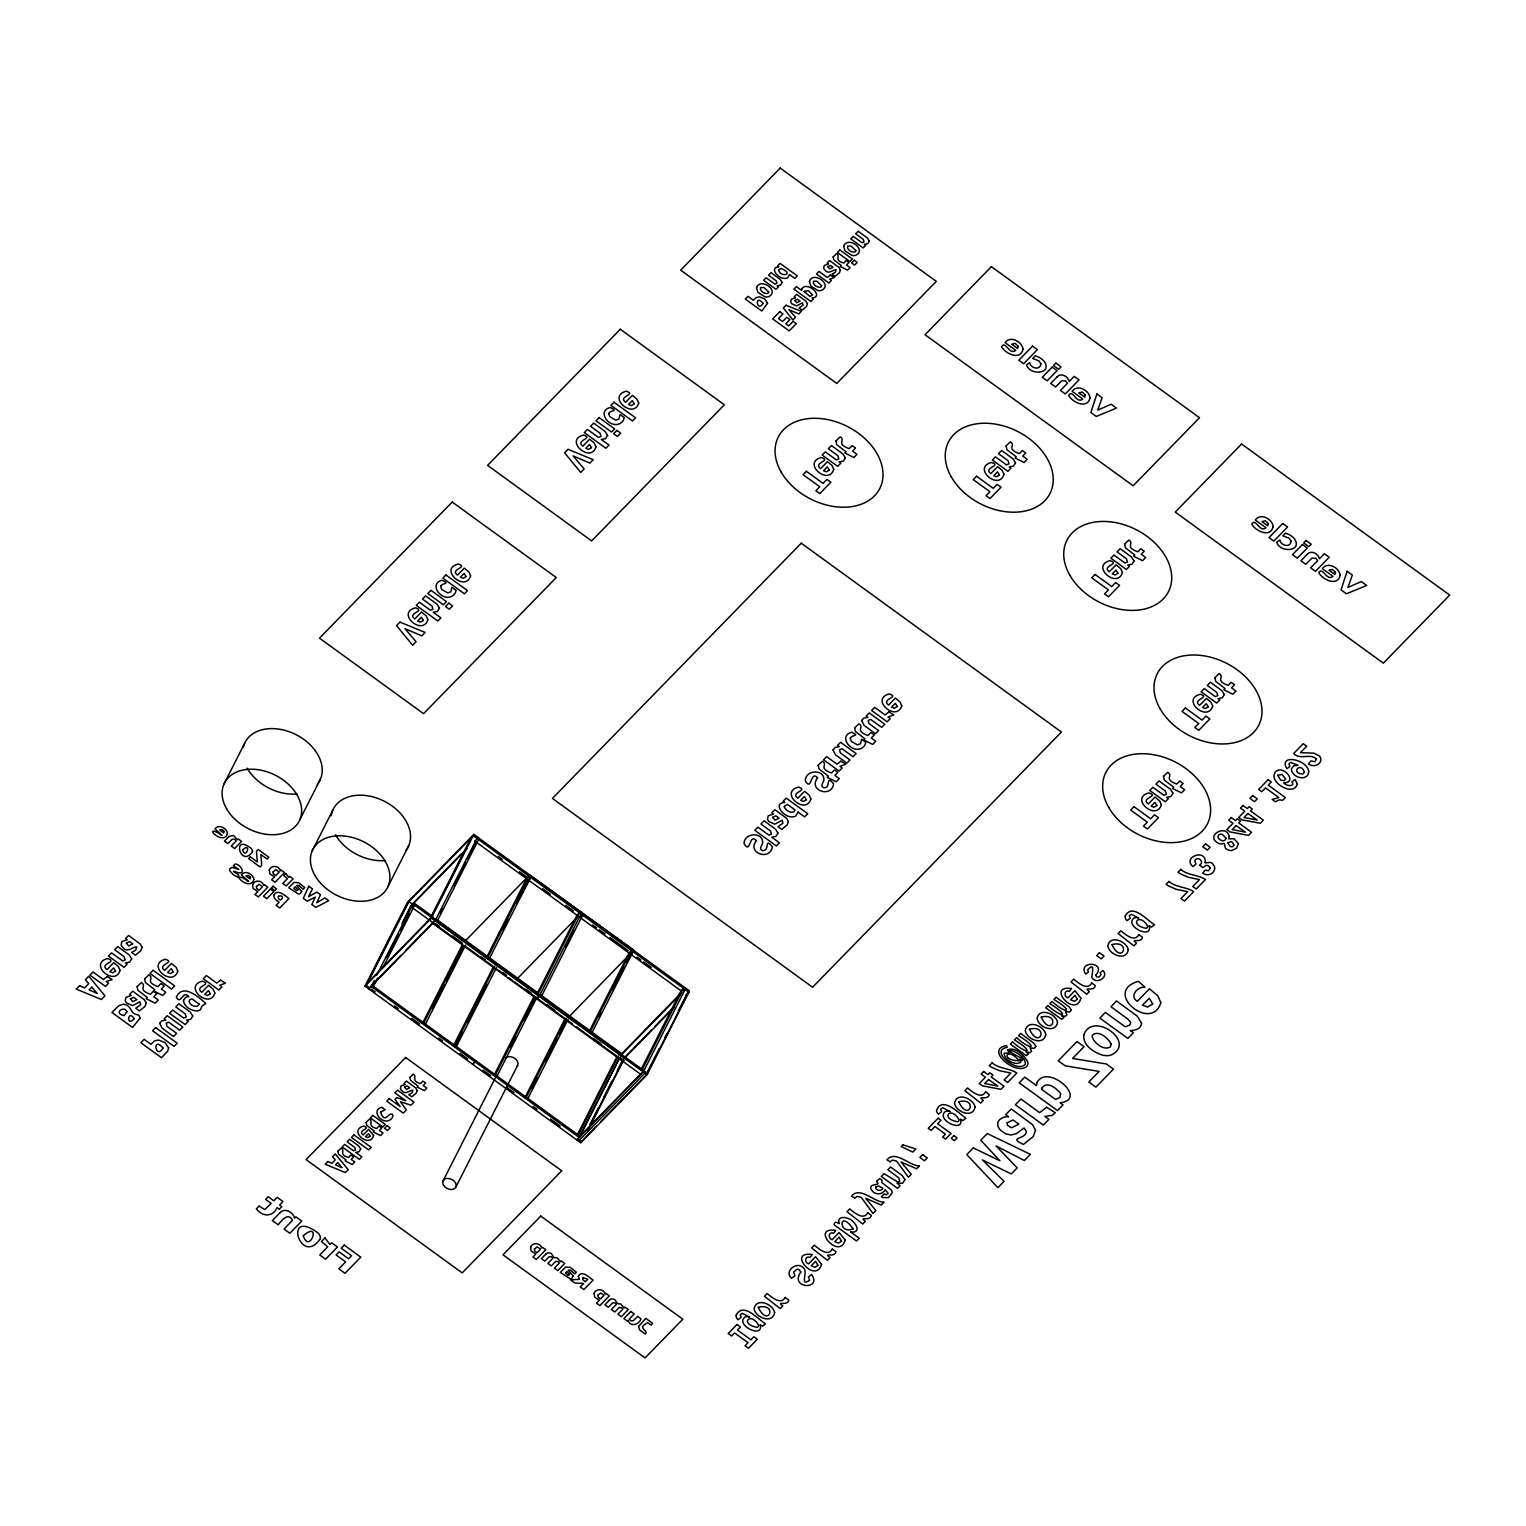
<?xml version="1.0" encoding="UTF-8"?>
<svg xmlns="http://www.w3.org/2000/svg" width="1526" height="1526" viewBox="0 0 1526 1526"><rect width="100%" height="100%" fill="white"/><g stroke="black" fill="none" stroke-linecap="round" stroke-linejoin="round"><path stroke-width="1.5" d="M223.941 784.135L244.541 743.543M299.802 819.805L320.384 779.214M312.258 850.688L332.84 810.115M388.1 886.358L408.701 845.766M364.981 986.178L407.442 902.457L473.804 834.398L689.504 990.965L647.043 1074.686L580.681 1142.745L364.981 986.178L431.324 918.118L473.804 834.398M366.66 983.85L407.843 902.667M367.69 982.782L408.873 901.599L412.669 904.346M402.158 923.135L411.238 905.204M402.139 924.146L411.639 905.414M373.946 981.008L371.18 986.445L579.308 1137.499L619.022 1059.216M376.769 975.133L413.66 902.724L432.926 916.725M373.145 984.671L375.262 980.512M386.879 957.622L398.496 934.713M400.613 930.555L409.063 913.902M373.45 986.349L377.685 978.032M382.969 967.618L414.652 905.185L412.23 907.665M429.893 918.976L471.076 837.793M430.942 917.908L472.125 836.725M433.346 922.085L432.697 923.344L640.825 1074.399L641.473 1073.14M477.6 837.145L435.12 920.865L368.777 988.924L369.406 987.665L365.63 984.899L431.972 916.84L647.673 1073.407L601.225 1121.057M440.251 912.853L442.368 908.695M453.985 885.786L465.602 862.896M467.719 858.737L476.15 842.085M437.39 920.769L478.573 839.605M422.492 1023.336L462.626 944.251M423.866 1022.935L462.931 945.929M432.564 1007.866L444.18 984.976M446.298 980.817L463.198 947.512M425.487 1024.118L465.621 945.033M486.432 957.756L526.565 878.671L528.988 876.191L487.805 957.355M529.617 874.913L633.843 950.126L568.988 1016.812M502.836 929.792L508.12 919.396M516.57 902.743L530.609 877.355L489.426 958.538M453.394 1045.768L493.527 966.664L466.479 947.036M454.748 1045.367L494.882 966.263M455.015 1046.95L462.416 1032.377M467.681 1021.962L486.699 984.499M456.388 1046.55L496.503 967.446M473.48 1063.183L472.831 1064.461L475.883 1060.704M517.085 979.52L517.715 978.261M494.043 1075.277L534.176 996.173M495.397 1074.876L534.481 997.851M536.828 994.342L576.962 915.257L579.384 912.777L538.201 993.941M510.447 1047.313L515.731 1036.898M524.181 1020.245L535.798 997.355M443.055 1180.933L495.244 1078.062M497.037 1076.04L537.152 996.955M537.4 997.603L536.77 998.881L539.174 996.402L581.807 912.357M565.44 946.749L573.89 930.097M541.444 996.306L582.646 915.123L580.223 917.603M455.912 1186.98L517.695 1065.224M524.925 1097.69L565.059 1018.586M526.298 1097.289L566.432 1018.185M531.83 1088.458L537.114 1078.062M545.564 1061.409L557.181 1038.5M559.298 1034.342L566.68 1019.769M527.92 1098.472L568.053 1019.368M588.864 1032.11L628.998 953.006L631.421 950.526L590.238 1031.71M598.936 1016.64L601.053 1012.482M612.67 989.573L624.287 966.683M626.404 962.524L633.042 951.709L591.859 1032.892M576.962 1135.458L617.095 1056.354M578.316 1135.058L618.45 1055.954M579.613 1136.584L619.728 1057.499M580.681 1142.745L596.246 1126.15M589.78 1124.815L598.211 1108.162M603.495 1097.766L611.945 1081.114M617.229 1070.699L621.444 1062.382M589.761 1125.845L622.494 1061.314M587.624 1131.014L623.524 1060.246M640.901 1069.879L681.016 990.775L683.438 988.295L642.255 1069.478M685.708 988.219L643.247 1071.92L576.885 1139.979L577.534 1138.72L581.33 1141.467M646.662 1073.465L659.327 1048.476M664.611 1038.062L666.728 1033.903M678.345 1011.013L686.795 994.361M646.643 1074.476L687.825 993.292M237.694 876.859C242.729 874.97 226.439 868.79 237.503 872.471C246.678 875.256 240.765 863.869 235.118 864.002L233.364 865.795L238.895 869.496L232.028 867.397L229.797 868.79A4.101 2.918 26.9 0 0 229.892 870.945L233.096 874.493A11.96 8.546 26.9 0 0 237.694 876.859M406.813 903.716L473.155 835.657L688.855 992.224L685.536 995.639M412.897 903.506L461.005 854.159M410.589 906.482L466.994 848.628M371.066 985.949L400.937 955.333M405.916 950.221L432.449 923.001M464.934 941.275L527.958 876.611M516.952 979.043L578.335 916.077M621.025 1054.561L680.73 993.312M620.376 1055.839L681.76 992.873M684.029 990.546L685.06 989.477M624.802 1057.327L651.354 1030.107M654.673 1026.693L671.268 1009.678M624.172 1058.586L673.939 1007.542M579.193 1137.023L640.558 1074.056M642.847 1071.729L643.877 1070.661M578.507 1141.162L644.869 1073.102M850.65 1231.959C863.659 1233.733 854.026 1218.511 846.434 1218.072C843.306 1216.356 837.507 1217.977 838.785 1222.345C841.398 1226.408 834.207 1218.511 834.15 1224.844L856.544 1240.981L859.252 1238.215L850.631 1231.978M950.049 1111.519L942.725 1107.762L940.684 1109.211L941.58 1111.767L938.376 1114.171L937.632 1113.312A6.142 4.387 26.9 0 1 936.544 1110.527C941.828 1095.363 959.301 1113.579 965.863 1118.253L962.868 1120.618A27.888 19.914 26.9 0 1 960.56 1119.111C964.432 1133.456 935.82 1120.027 945.052 1111.729A6.028 4.311 26.9 0 1 950.03 1111.538M498.296 856.41L502.149 859.214M519.508 871.804L527.214 877.393M542.627 888.59L550.333 894.179M565.745 905.376L573.452 910.965M592.717 924.947L596.571 927.751M599.298 929.715L605.078 933.912M610.076 937.536L619.709 944.537M620.472 945.09L628.178 950.679M637.048 957.126L640.901 959.911M643.571 961.857L651.278 967.446M474.529 840.902L576.656 915.028M580.509 917.832L680.73 990.565M436.779 919.51L537.781 992.816M540.853 995.047L621.769 1053.779L621.139 1055.057L619.499 1053.875M413.012 904.002L432.297 917.984M445.783 927.77L463.122 940.359M466.975 943.163L507.433 972.539M511.286 975.324L534.424 992.11M540.204 996.306L551.763 1004.699M561.396 1011.7L580.662 1025.682M584.515 1028.486L588.368 1031.271M592.222 1034.075L601.873 1041.075M605.727 1043.86L619.213 1053.665M431.324 918.118L647.043 1074.686M435.272 923.478L439.126 926.282M452.612 936.067L462.244 943.068M481.529 957.05L485.382 959.835M502.722 972.424L506.575 975.228M525.841 989.21L531.62 993.407M547.033 1004.604L554.758 1010.193M593.29 1038.176L600.996 1043.765M620.262 1057.747L624.115 1060.551M412.535 907.875L460.699 942.839M497.304 969.43L505.03 975.019M508.883 977.804L512.736 980.608M514.663 982L549.341 1007.179M553.194 1009.983L572.46 1023.965M576.313 1026.769L616.79 1056.145M371.829 985.186L579.956 1136.241M371.333 989.058L375.186 991.862M394.471 1005.844L398.324 1008.648M411.81 1018.433L419.631 1024.099M438.782 1038.004L442.635 1040.808M459.975 1053.398L467.7 1058.987M483.113 1070.184L490.819 1075.773M506.231 1086.97L513.938 1092.559M533.203 1106.541L537.057 1109.345M550.543 1119.13L560.195 1126.131M505.564 1058.052A7.115 5.093 26.9 0 1 514.891 1058.472A7.115 5.093 26.9 0 1 516.952 1066.312M297.036 793.959A41.927 29.948 26.9 0 1 247.174 768.207M243.302 747.282A41.927 29.948 26.9 0 1 295.682 734.483A41.927 29.948 26.9 0 1 317.313 784.23M385.334 860.53A41.927 29.948 26.9 0 1 335.491 834.76M331.237 815.819A41.927 29.948 26.9 0 1 382.74 800.463A41.927 29.948 26.9 0 1 405.63 850.802M758.536 1325.255L758.536 1325.846A3.281 2.346 26.9 0 1 756.972 1327.334C738.851 1323.881 750.926 1310.948 758.536 1325.255M958.957 1119.683L958.938 1120.275A3.281 2.346 26.9 0 1 957.393 1121.763C939.272 1118.31 951.347 1105.377 958.957 1119.683M1040.885 363.76C1040.427 370.837 1030.412 368.376 1029.726 362.635L1026.445 364.905C1029.993 375.835 1052.787 374.137 1044.28 361.395A14.44 10.32 26.9 0 0 1038.519 357.046L1035.334 355.787L1032.682 358.496L1038.824 360.823L1040.885 363.76M1147.571 926.206L1147.571 926.797A3.281 2.346 26.9 0 1 1146.026 928.304C1127.886 924.832 1139.96 911.899 1147.571 926.206M1291.072 541.12C1290.615 548.196 1280.6 545.736 1279.913 539.994L1276.633 542.264C1280.2 553.194 1302.994 551.515 1294.468 538.754A14.44 10.32 26.9 0 0 1288.726 534.405L1285.521 533.146L1282.889 535.855L1289.031 538.182L1291.072 541.12M1095.859 975.114L1096.545 976.926L1099.197 976.964L1101.066 974.523L1100.151 972.691L1102.936 970.536C1109.574 977.041 1095.744 985.243 1091.796 977.289C1092.292 972.653 1094.962 961.437 1087.599 969.926L1088.534 972.024L1085.596 974.046C1077.089 960.426 1107.132 961.399 1095.859 975.114M756.343 840.692C746.5 853.11 770.344 861.37 772.366 846.644C763.839 836.63 770.325 851.355 762.58 850.535C758.632 849.715 761.76 845.499 762.561 843.344C764.049 831.746 744.268 832.185 744.02 843.496C750.62 855.247 749.152 832.338 756.343 840.692M817.593 777.859C807.75 790.296 831.594 798.537 833.616 783.811C825.089 773.816 831.575 788.541 823.849 787.702C819.882 786.901 823.01 782.666 823.811 780.511C825.299 768.913 805.518 769.352 805.27 780.683C811.87 792.433 810.401 769.505 817.593 777.859M778.546 270.045C780.549 277.923 795.122 274.432 781.045 268.423L778.546 270.045M784.288 806.415C784.898 810.306 793.062 815.399 795.027 809.925L787.397 804.393L784.288 806.415M821.541 1264.253C816.067 1284.873 786.062 1250.805 812.233 1254.544L810.039 1257.405C805.022 1255.269 804.049 1262.536 808.551 1263.929L815.59 1256.718L821.541 1264.253M845.118 1240.066C839.643 1260.705 809.638 1226.618 835.809 1230.357L833.616 1233.218C828.599 1231.081 827.645 1238.349 832.128 1239.761L839.166 1232.531L845.118 1240.066M1080.904 998.214C1075.429 1018.853 1045.424 984.785 1071.595 988.524L1069.402 991.366C1064.385 989.23 1063.412 996.497 1067.914 997.909L1074.953 990.679L1080.904 998.214M224.131 831.441L223.712 832.948L219.61 829.972L222.014 829.419L224.131 831.441M250.569 877.393L250.15 878.9L246.048 875.924L248.471 875.371L250.569 877.393M1018.204 346.307L1017.613 348.443L1011.757 344.208L1015.191 343.407L1018.204 346.307M1085.234 394.967L1084.662 397.122L1078.806 392.869L1082.239 392.068L1085.234 394.967M1268.392 523.666L1267.801 525.821L1261.945 521.568L1265.397 520.767L1268.392 523.666M1335.441 572.345L1334.849 574.482L1328.993 570.228L1332.427 569.446L1335.441 572.345M163.034 1048.038C155.538 1060.684 151.875 1035.124 163.034 1048.038M763.076 303.293C757.068 313.402 754.13 292.954 763.076 303.293M768.703 291.905L768.246 293.126C765.442 294.957 759.071 290.798 760.616 287.556L763.992 287.498L768.703 291.905M821.598 285.591L821.141 286.831C818.337 288.643 811.966 284.485 813.511 281.242L816.887 281.204L821.598 285.591M855.819 250.493L855.38 251.714C852.576 253.526 846.186 249.387 847.75 246.144L851.107 246.087L855.819 250.493M1111.29 1044.223L1110.26 1046.989C1103.622 1050.994 1093.513 1042.773 1092.063 1036.288L1093.093 1034.456C1099.884 1030.451 1108.296 1038.596 1111.29 1044.223M876.878 1181.048L876.84 1182.116C882.162 1186.255 867.588 1182.516 871.346 1189.612C874.245 1195.03 882.123 1195.373 885.194 1189.765L888.189 1193.389L886.301 1194.763L884.012 1193.923L881.418 1196.956L882.6 1197.528L888.399 1197.605L892.157 1192.912A5.799 4.139 26.9 0 0 891.012 1189.727L881.856 1182.555L881.971 1180.17L879.682 1178.511L876.878 1181.048M1308.698 771.736C1308.106 780.797 1295.231 778.584 1292.236 772.061A6.867 4.902 26.9 0 1 1291.568 768.627L1293.743 765.804L1298.073 765.308L1290.786 762.466L1288.936 763.897L1289.89 766.548L1286.8 768.742C1278.044 753.043 1308.24 759.7 1308.698 771.736M904.975 1179.598L902.648 1183.279L897.04 1183.184L900.111 1185.702L897.536 1188.353L881.341 1176.451L884.031 1173.685L897.631 1181.925A3.643 2.613 26.9 0 0 899.653 1181.181L898.928 1177.938L887.865 1169.755L890.555 1166.989L902.228 1175.554L904.975 1179.598M1229.269 836.515L1228.678 838.861L1234.019 838.728L1238.444 843.573L1236.537 848.227L1231.673 850.554A5.875 4.197 26.9 0 1 1227.858 849.677C1222.822 849.295 1226.599 840.883 1222.04 843.935A5.875 4.197 26.9 0 1 1217.901 843.02C1204.872 835.733 1226.503 823.372 1229.269 836.515M578.392 1276.251L579.308 1279.36L570.552 1279.856L574.959 1283.061L583.657 1283.461L580.281 1286.914L583.886 1289.546L593.099 1280.104C589.799 1277.968 581.616 1269.346 578.392 1276.251M1007.484 1050.002L1009.64 1052.997L1004.242 1053.131C1003.192 1059.349 1016.24 1066.712 1021.028 1061.848L1019.559 1059.12L1022.21 1060.398L1023.488 1059.063C990.889 1043.67 1025.873 1050.918 1025.377 1064.175C1017.155 1073.922 988.753 1050.365 1007.236 1047.389L1006.454 1045.634C984.442 1049.297 1015.496 1075.944 1026.617 1066.521A8.126 5.799 26.9 0 0 1027.742 1062.001C1024.595 1055.458 1014.79 1046.149 1007.484 1050.002M1297.367 783.868C1293.59 797.907 1266.37 780.892 1276.041 771.298C1284.358 764.869 1297.749 783.181 1283.709 782.762C1285.369 785.928 1295.593 787.454 1291.969 781.846L1295.078 779.633L1297.367 783.868M800.864 1272.016C788.904 1288.612 822.476 1290.5 811.622 1274.496L808.437 1276.995L809.619 1280.295C799.185 1287.276 808.284 1271.864 803.687 1268.201C797.526 1260.457 783.41 1271.082 791.536 1278.235L794.836 1275.831L793.73 1271.959L796.992 1269.25A2.556 1.831 26.9 0 1 798.995 1269.594L800.864 1272.016M183.482 1000.274C183.73 1006.588 191.284 1010.841 197.083 1010.994A7.821 5.589 26.9 0 0 200.593 1009.468L201.928 1006.13L205.724 1003.44C199.2 997.489 182.605 982.496 176.291 997.298C181.193 1005.558 182.662 989.363 188.9 996.65A8.183 5.856 26.9 0 0 185.523 997.527L183.482 1000.274M1210.194 868.065L1208.611 870.697L1204.987 870.202L1202.602 873.196L1204.167 873.997A7.039 5.036 26.9 0 0 1208.458 874.703C1213.075 874.398 1217.195 868.18 1213.094 864.593C1211.816 859.653 1202.583 865.414 1205.292 861.332C1204.968 848.475 1182.116 857.517 1192.912 866.558L1196.022 864.021L1194.705 860.74C1197.433 855.132 1205.311 862.095 1199.493 865.185L1202.908 867.665L1205.941 865.471A2.823 2.022 26.9 0 1 1208.859 866.196L1210.194 868.065M736.2 1315.126L736.123 1316.099A6.142 4.387 26.9 0 0 737.211 1318.884L737.974 1319.742L741.159 1317.339L740.263 1314.783L742.304 1313.333L749.648 1317.091A6.028 4.311 26.9 0 0 744.631 1317.3C735.398 1325.598 764.011 1339.008 760.158 1324.682A27.888 19.914 26.9 0 0 762.466 1326.189L765.461 1323.824C758.193 1319.551 743.257 1301.544 736.2 1315.126M1125.234 916.077L1125.177 917.05A6.142 4.387 26.9 0 0 1126.264 919.854L1127.008 920.693L1130.194 918.29L1129.316 915.734L1131.357 914.284L1138.682 918.042A6.028 4.311 26.9 0 0 1133.684 918.251C1124.433 926.549 1153.065 939.978 1149.192 925.633A27.888 19.914 26.9 0 0 1151.501 927.14L1154.495 924.775C1147.228 920.521 1132.311 902.515 1125.234 916.077M131.656 958.824L129.653 962.105L125.399 962.944L127.116 964.184L124.026 967.35L108.48 956.077L111.57 952.911L122.595 960.903L125.113 959.93L124.197 956.745L114.66 949.744L117.769 946.559L129.176 954.914L131.656 958.824M192.753 1016.011L190.75 1019.311L186.515 1020.15L188.232 1021.39L185.142 1024.556L169.596 1013.283L172.686 1010.117L183.692 1018.109L186.229 1017.136L185.314 1013.951L175.776 1006.931L178.885 1003.746L190.292 1012.12L192.753 1016.011M360.708 1149.078L359.106 1151.71L355.711 1152.397L361.872 1156.861L359.411 1159.398L342.167 1146.903L344.647 1144.366L353.46 1150.757L355.482 1149.994L354.757 1147.438L347.127 1141.83L349.607 1139.273L358.724 1145.969L360.708 1149.078M439.469 608.13L437.447 611.411L433.212 612.25L440.919 617.858L437.828 621.025L416.293 605.383L419.383 602.217L430.408 610.228L432.926 609.255L432.011 606.051L422.473 599.05L425.582 595.865L436.989 604.239L439.469 608.13M607.558 435.368L605.536 438.649L601.301 439.488L609.008 445.096L605.917 448.262L584.382 432.621L587.472 429.455L598.497 437.447L601.015 436.493L600.1 433.289L590.562 426.288L593.671 423.103L605.078 431.457L607.558 435.368M782.151 282.482L780.53 285.114L777.154 285.782L778.527 286.793L776.047 289.311L763.61 280.288L766.09 277.751L774.903 284.16L776.925 283.378L776.181 280.822L768.551 275.214L771.031 272.677L780.168 279.372L782.151 282.482M777.955 833.062L775.952 836.362L771.717 837.202L779.424 842.791L776.333 845.957L754.798 830.316L757.888 827.149L768.894 835.161L771.431 834.188L770.516 831.002L760.978 823.983L764.087 820.797L775.494 829.171L777.955 833.062M845.328 457.8L843.325 461.081L839.09 461.92L840.807 463.179L837.717 466.346L822.171 455.053L825.261 451.887L836.267 459.879L838.804 458.925L837.888 455.721L828.351 448.72L831.46 445.535L842.867 453.909L845.328 457.8M869.267 241.07L867.665 243.702L864.269 244.37L865.643 245.362L863.182 247.899L850.745 238.876L853.206 236.339L862.018 242.729L864.04 241.966L863.315 239.41L855.685 233.802L858.165 231.246L867.302 237.961L869.267 241.07M1015.515 462.76L1013.512 466.059L1009.277 466.899L1010.994 468.139L1007.904 471.305L992.358 460.032L995.448 456.865L1006.454 464.858L1008.991 463.885L1008.076 460.699L998.538 453.68L1001.647 450.494L1013.054 458.868L1015.515 462.76M1134.028 560.958L1132.006 564.239L1127.771 565.078L1129.488 566.337L1126.398 569.503L1110.852 558.211L1113.942 555.044L1124.967 563.037L1127.485 562.083L1126.57 558.878L1117.032 551.878L1120.141 548.692L1131.548 557.066L1134.028 560.958M1141.543 1023.03C1141.62 1028.715 1134.963 1030.699 1130.289 1030.47L1133.379 1032.72L1127.828 1038.424L1099.845 1018.109L1105.396 1012.406L1125.234 1026.807L1129.774 1025.071L1130.747 1022.401L1128.134 1019.311L1110.966 1006.702L1116.555 1000.961L1137.099 1016.03L1141.543 1023.03M1172.941 793.215L1170.938 796.496L1166.684 797.335L1168.401 798.575L1165.311 801.76L1149.765 790.468L1152.855 787.302L1163.88 795.294L1166.398 794.34L1165.483 791.136L1155.945 784.135L1159.054 780.95L1170.461 789.304L1172.941 793.215M1224.31 694.521L1222.307 697.802L1218.053 698.66L1219.77 699.9L1216.68 703.066L1201.134 691.774L1204.224 688.607L1215.249 696.619L1217.786 695.646L1216.851 692.461L1207.314 685.441L1210.423 682.256L1221.849 690.629L1224.31 694.521M774.598 1312.532C772.709 1324.358 755.484 1317.663 754.149 1308.774C756.114 1297.157 773.033 1303.929 774.598 1312.532M975.019 1106.96C973.13 1118.787 955.905 1112.092 954.551 1103.203C956.535 1091.586 973.435 1098.377 975.019 1106.96M1045.749 1034.418C1043.86 1046.226 1026.636 1039.53 1025.3 1030.641C1027.265 1019.025 1044.165 1025.815 1045.749 1034.418M1057.537 1022.325C1055.649 1034.132 1038.424 1027.437 1037.089 1018.548C1039.053 1006.931 1055.973 1013.722 1057.537 1022.325M1128.267 949.763C1126.379 961.59 1109.154 954.894 1107.819 946.006C1109.784 934.389 1126.703 941.16 1128.267 949.763M142.071 947.284L140.793 950.793L135.356 955.162L131.618 952.434L135.7 950.183L136.768 946.997C133.487 946.177 127.02 953.636 122.824 947.417A5.761 4.12 26.9 0 1 121.145 944.785L121.946 941.523L127.173 939.787L125.513 938.604L128.585 935.457L140.373 944.136L142.071 947.284M146.172 1003.021L144.894 1006.531L139.457 1010.899L135.719 1008.171L140.735 1004.737L139.934 1001.8L132.609 1005.653L126.925 1003.154A5.761 4.12 26.9 0 1 125.246 1000.503L126.048 997.26L131.274 995.524L129.615 994.342L132.705 991.175L144.474 999.873L146.172 1003.021M417.151 1090.518L416.121 1093.322L411.772 1096.812L408.777 1094.638L412.039 1092.845L412.917 1090.289C410.284 1089.64 405.096 1095.592 401.758 1090.613A4.616 3.3 26.9 0 1 400.422 1088.515L401.052 1085.921L405.229 1084.528L403.913 1083.574L406.374 1081.057L415.797 1088L417.151 1090.518M807.445 303.827L806.415 306.631L802.066 310.121L799.052 307.947L803.077 305.2L802.447 302.835L796.572 305.925L792.032 303.922A4.616 3.3 26.9 0 1 790.697 301.824L791.345 299.21L795.504 297.837L794.188 296.883L796.648 294.346L806.071 301.309L807.445 303.827M788.389 821.541L787.092 825.051L781.674 829.4L777.917 826.691L782.933 823.258L782.151 820.301L774.807 824.174L769.123 821.656A5.761 4.12 26.9 0 1 767.464 819.023L768.265 815.781L773.472 814.045L771.832 812.843L774.903 809.696L786.691 818.375L788.389 821.541M840.387 270.026L839.376 272.83L835.027 276.32L832.013 274.127L835.294 272.334L836.153 269.797C833.52 269.129 828.351 275.1 824.994 270.121A4.616 3.3 26.9 0 1 823.659 268.004L824.288 265.41L828.465 264.017L827.149 263.063L829.61 260.545L839.033 267.489L840.387 270.026M1035.525 1130.27L1033.216 1136.603L1023.431 1144.443C1007.313 1136.775 1025.548 1140.017 1026.407 1131.51L1024.137 1127.962L1016.354 1133.627L1011.089 1135.02L1005.596 1133.761L1000.865 1130.499A10.377 7.42 26.9 0 1 997.87 1125.768C996.211 1119.683 1003.574 1116.155 1008.686 1116.803L1005.729 1114.648L1011.261 1108.963L1032.473 1124.605L1035.525 1130.27M168.68 1047.942L167.555 1051.338L161.47 1057.709L140.85 1042.754L144.15 1039.359L150.902 1044.261L154.088 1041.304A9.633 6.886 26.9 0 1 159.028 1040.198L165.075 1042.62L168.68 1047.942M767.578 303.216L761.817 311.018L745.317 299.058L747.969 296.349L753.348 300.26L755.904 297.894A7.706 5.494 26.9 0 1 759.853 297.017L764.698 298.943L767.578 303.216M159.696 1023.317L162.042 1028.123L173.487 1036.516L176.596 1033.331L166.963 1026.254L166.143 1023.126L168.661 1022.153L179.686 1030.164L182.777 1026.998L167.231 1015.706L164.14 1018.872L165.857 1020.112L161.642 1020.932L159.696 1023.317M833.062 749.934L835.428 754.721L846.873 763.114L849.963 759.929L840.33 752.871L839.51 749.724L842.047 748.751L853.053 756.762L856.143 753.596L840.597 742.304L837.507 745.47L839.224 746.729L835.008 747.53L833.062 749.934M861.694 720.577L864.04 725.365L875.485 733.758L878.595 730.572L868.962 723.515L868.141 720.367L870.659 719.414L881.685 727.406L884.775 724.24L869.229 712.947L866.139 716.114L867.855 717.373L863.64 718.174L861.694 720.577M1225.912 838.079C1225.149 844.775 1213.38 837.297 1219.923 834.321A3.052 2.175 26.9 0 1 1222.669 834.665L1225.912 838.079M380.603 1112.187C385.277 1125.864 389.454 1109.421 393.002 1115.411L392.43 1117.318A11.54 8.259 26.9 0 1 389.321 1120.275C381.271 1124.338 370.551 1110.203 381.843 1107.304L385.162 1109.726L380.603 1112.187M440.632 586.308L441.605 589.36L447.614 592.87L450.742 591.935L451.963 587.319L456.121 590.333L455.416 592.717A14.44 10.32 26.9 0 1 451.524 596.418C441.453 601.511 428.062 583.848 442.178 580.223C450.723 584.649 442.54 582.303 440.632 586.308M608.721 413.546L609.694 416.579L615.703 420.108L618.831 419.173L620.052 414.557L624.21 417.571L623.505 419.955A14.44 10.32 26.9 0 1 619.613 423.656C609.542 428.749 596.151 411.066 610.266 407.461C618.812 411.886 610.629 409.54 608.721 413.546M850.268 738.279L851.26 741.312L857.25 744.822L860.378 743.887L861.618 739.271L865.776 742.285L865.07 744.669A14.44 10.32 26.9 0 1 861.179 748.389C851.107 753.462 837.717 735.799 851.832 732.175C860.378 736.6 852.195 734.254 850.268 738.279M1316.442 759.261L1314.802 761.722L1310.91 760.902L1308.431 763.877C1312.78 767.559 1321.192 765.27 1320.887 758.956A6.085 4.349 26.9 0 0 1319.189 755.809L1313.791 753.157L1300.419 752.68L1306.695 746.233L1303.223 743.715L1293.762 753.424C1299.561 760.539 1311.196 752.642 1316.442 759.261M638.517 1326.437L639.68 1329.947L645.231 1333.991C649.466 1330.348 635.751 1328.478 647.787 1322.718L651.087 1325.121L652.746 1323.404L645.822 1318.388L638.517 1326.437M126.868 1011.833L124.159 1015.61C112.619 1013.188 124.636 1004.89 126.868 1011.833M297.894 889.696L296.521 890.803L293.85 888.323L295.3 886.854L297.894 889.696M569.522 1274.363L568.149 1275.488L565.478 1273.008L566.928 1271.52L569.522 1274.363M756.534 287.651L757.85 292.286L764.812 296.75A6.714 4.807 26.9 0 0 768.856 296.597C779.996 290.894 760.444 277.007 756.534 287.651M809.429 281.337L810.745 285.972L817.707 290.455A6.714 4.807 26.9 0 0 821.751 290.302C832.891 284.58 813.358 270.693 809.429 281.337M843.649 246.239L844.965 250.874L851.947 255.338A6.714 4.807 26.9 0 0 855.991 255.185C867.111 249.463 847.579 235.576 843.649 246.239M1083.899 1034.666C1082.354 1045.253 1093.818 1052.368 1102.554 1055.153A15.107 10.796 26.9 0 0 1111.653 1054.809C1136.698 1041.953 1092.73 1010.708 1083.899 1034.666M120.058 970.402C114.927 987.303 87.764 963.803 107.583 958.519C118.57 961.876 98.675 963.65 106.973 969.62L113.744 962.677L118.379 966.549L120.058 970.402M177.76 971.146C172.648 988.047 145.466 964.546 165.304 959.263C176.272 962.62 156.377 964.394 164.694 970.364L171.465 963.421L176.081 967.293L177.76 971.146M214.842 993.045C209.73 1009.945 182.548 986.445 202.386 981.161C213.354 984.518 193.459 986.292 201.775 992.282L208.547 985.338L213.163 989.191L214.842 993.045M427.852 619.709C422.74 636.609 395.558 613.109 415.396 607.825C426.383 611.182 406.488 612.956 414.786 618.946L421.558 612.002L426.193 615.855L427.852 619.709M373.641 1135.573C369.54 1149.097 347.794 1130.289 363.665 1126.074C372.458 1128.744 356.531 1130.175 363.188 1134.943L368.605 1129.393L373.641 1135.573M470.618 575.855C465.487 592.756 438.324 569.255 458.143 563.991C469.131 567.329 449.235 569.122 457.533 575.092L464.305 568.149L468.94 572.002L470.618 575.855M595.941 446.946C590.829 463.847 563.647 440.346 583.485 435.063C594.472 438.42 574.577 440.194 582.875 446.164L589.646 439.221L594.282 443.093L595.941 446.946M638.707 403.093C633.576 419.993 606.413 396.493 626.232 391.209C637.219 394.566 617.324 396.34 625.622 402.311L632.393 395.368L637.029 399.24L638.707 403.093M833.73 469.379C828.618 486.279 801.436 462.779 821.274 457.495C832.242 460.852 812.347 462.626 820.664 468.616L827.435 461.653L832.051 465.525L833.73 469.379M810.859 798.995C805.747 815.895 778.565 792.395 798.403 787.111C809.39 790.468 789.495 792.242 797.793 798.212L804.564 791.269L809.2 795.141L810.859 798.995M901.732 705.794C896.62 722.695 869.438 699.194 889.276 693.91C900.245 697.268 880.349 699.042 888.647 705.031L895.419 698.069L900.054 701.941L901.732 705.794M1003.917 474.338C998.805 491.258 971.623 467.738 991.461 462.473C1002.448 465.811 982.534 467.605 990.851 473.575L997.622 466.632L1002.239 470.485L1003.917 474.338M1122.43 572.536C1117.299 589.437 1090.136 565.936 1109.955 560.652C1120.942 564.01 1101.047 565.784 1109.345 571.773L1116.116 564.811L1120.752 568.683L1122.43 572.536M1161.343 804.793C1156.212 821.694 1129.049 798.193 1148.868 792.91C1159.855 796.267 1139.96 798.041 1148.258 804.011L1155.029 797.068L1159.665 800.94L1161.343 804.793M1160.809 1002.696C1151.615 1033.026 1101.791 991.728 1138.377 981.313L1144.996 987.15C1137.538 986.387 1129.03 996.192 1137.271 1001.304L1149.459 988.81L1157.795 995.753L1160.809 1002.696M1212.712 706.099C1207.6 723 1180.418 699.499 1200.256 694.235C1211.224 697.573 1191.329 699.347 1199.627 705.336L1206.398 698.393L1211.034 702.246L1212.712 706.099M227.469 833.52C225.638 841.513 215.242 836.782 212.496 831.765C214.403 828.103 231.38 843.783 214.975 828.885C218.638 823.678 226.954 828.179 227.469 833.52M253.907 879.472C252.095 887.464 241.68 882.734 238.933 877.717C240.841 874.055 257.818 889.734 241.413 874.837C245.076 869.629 253.392 874.131 253.907 879.472M1022.992 349.282C1020.379 360.689 1005.52 353.937 1001.59 346.764C1005.558 339.821 1009.354 355.825 1015.744 350.351L1005.119 342.644C1010.365 335.205 1022.248 341.652 1022.992 349.282M1090.022 397.943C1087.409 409.349 1072.549 402.597 1068.62 395.425C1072.606 388.481 1076.402 404.485 1082.773 399.011L1072.168 391.305C1077.413 383.865 1089.278 390.313 1090.022 397.943M1273.18 526.642C1270.567 538.049 1255.707 531.296 1251.778 524.124C1255.764 517.18 1259.56 533.184 1265.931 527.71L1255.307 520.004C1260.571 512.564 1272.436 519.012 1273.18 526.642M1340.229 575.302C1337.615 586.709 1322.756 579.956 1318.826 572.784C1322.794 565.841 1326.59 581.845 1332.98 576.37L1322.355 568.664C1327.601 561.225 1339.485 567.672 1340.229 575.302M252.496 851.603C240.65 869.229 230.979 832.414 251.351 848.551A5.875 4.197 26.9 0 1 252.496 851.603M274.012 894.961L273.955 896.62A6.733 4.807 26.9 0 0 275.882 899.806L279.105 902.286L276.092 905.357L279.716 907.989L288.929 898.547C285.572 896.067 277.465 888.304 274.012 894.961M320.441 1238.54C300.24 1268.24 282.463 1206.208 318.457 1233.294A10.072 7.191 26.9 0 1 320.422 1238.54M242.5 849.982C246.01 860.054 252.038 841.246 242.5 849.982M303.293 1235.774C309.511 1255.173 321.986 1219.465 303.293 1235.774M801.856 288.967L801.57 290.398L796.381 286.64L793.921 289.158L810.916 301.499L813.396 298.962L812.099 298.028C824.917 296.597 806.586 280.383 801.856 288.967M1037.07 1082.373L1036.44 1085.577L1024.766 1077.127L1019.215 1082.831L1057.461 1110.585L1063.031 1104.881L1060.112 1102.764C1088.973 1099.54 1047.733 1063.069 1037.07 1082.373M256.444 886.53L256.616 888.456L259.077 890.23L262.567 886.644L259.172 884.336L256.444 886.53M273.135 871.88L273.307 873.807L275.748 875.581L279.258 871.995L275.844 869.686L273.135 871.88M534.424 1249.069L534.615 1250.996L537.057 1252.77L540.547 1249.184L537.152 1246.876L534.424 1249.069M597.944 1295.173L598.135 1297.1L600.576 1298.874L604.067 1295.288L600.672 1292.98L597.944 1295.173M789.552 274.604L787.645 277.808A6.142 4.387 26.9 0 1 784.345 278.342C778.432 278.915 768.703 267.412 778.909 266.878L777.611 265.944L780.072 263.407L797.316 275.901L794.836 278.438L789.552 274.604M798.041 812.118L795.675 816.124A7.687 5.494 26.9 0 1 791.536 816.791C784.135 817.516 771.984 803.115 784.726 802.447L783.105 801.284L786.195 798.117L807.75 813.74L804.66 816.906L798.041 812.118M139.877 1018.338L132.552 1027.437L111.932 1012.482L118.532 1005.882L122.767 1004.318A6.886 4.921 26.9 0 1 127.23 1005.329C133.315 1010.193 129.748 1013.226 138.542 1015.057A4.96 3.548 26.9 0 1 139.877 1018.338M126.334 943.106L128.718 945.929L132.819 943.888L129.576 941.542L126.334 943.106M130.435 998.843L132.819 1001.666L136.92 999.625L133.678 997.279L130.435 998.843M301.614 891.451L300.336 893.511A4.044 2.88 26.9 0 1 298.333 893.988L288.681 887.731L294.041 882.371L298.619 882.715L304.742 887.503L303.064 889.219L299.077 885.557L296.635 885.462L301.614 891.451M404.562 1087.18L406.469 1089.43L409.75 1087.809L407.156 1085.921L404.562 1087.18M573.242 1276.137L571.964 1278.197A4.044 2.88 26.9 0 1 569.961 1278.674L560.309 1272.417L565.669 1267.038L570.247 1267.4L576.37 1272.188L574.692 1273.905L570.705 1270.242L568.244 1270.128L573.242 1276.137M794.836 300.488L796.744 302.739L800.025 301.118L797.43 299.23L794.836 300.488M827.798 266.688L829.705 268.938L832.986 267.298L830.392 265.429L827.798 266.688M772.633 817.364L775.036 820.168L779.118 818.146L775.895 815.8L772.633 817.364M1007.179 1122.774L1007.427 1125.291L1011.49 1127.828L1018.853 1124.166L1013.035 1119.95L1007.179 1122.774M252.61 884.698L253.125 888.494L257.837 891.508L254.937 894.465L258.333 896.926L267.813 887.197L264.437 884.737L263.712 885.481C262.472 880.14 254.48 879.472 252.61 884.698M269.282 870.049L269.816 873.845L274.508 876.859L271.628 879.815L275.023 882.276L284.504 872.548L281.108 870.087L280.383 870.831C279.144 865.49 271.17 864.822 269.282 870.049M530.59 1247.238L531.124 1251.034L535.817 1254.048L532.936 1257.004L536.313 1259.465L545.812 1249.737L542.417 1247.276L541.692 1248.02C540.452 1242.679 532.46 1242.011 530.59 1247.238M594.11 1293.342L594.644 1297.138L599.337 1300.152L596.456 1303.109L599.852 1305.569L609.332 1295.841L605.936 1293.38L605.212 1294.124C603.972 1288.783 595.979 1288.116 594.11 1293.342M853.11 1228.869C837.85 1235.335 838.823 1208.306 853.11 1228.869M1304.368 772.251L1302.765 774.025C1289.909 773.472 1300.934 760.978 1304.368 772.251M137.149 986.616L137.893 990.26L147.335 997.489L146.153 998.691L155.156 1003.154L158.246 999.988L153.802 996.764L156.777 993.712L153.401 991.251L150.425 994.303C136.443 989.153 147.526 986.425 141.365 982.534L137.149 986.616M144.665 978.91L145.409 982.553L154.851 989.783L153.668 990.984L162.672 995.448L165.762 992.282L161.317 989.058L164.293 986.006L160.917 983.545L157.941 986.597C143.959 981.447 155.042 978.719 148.88 974.828L144.665 978.91M337.895 1151.291L338.505 1154.19L346.04 1159.97L345.105 1160.943L352.315 1164.51L354.776 1161.973L351.228 1159.398L353.593 1156.956L350.904 1154.991L348.519 1157.433C338.276 1154.781 345.601 1150.49 341.271 1148.01L337.895 1151.291M366.126 1122.335L366.717 1125.253L374.271 1131.033L373.317 1132.006L380.527 1135.573L382.988 1133.036L379.44 1130.461L381.824 1128.019L379.116 1126.054L376.731 1128.496C366.507 1125.826 373.832 1121.553 369.502 1119.073L366.126 1122.335M409.922 1077.394L410.532 1080.313L418.086 1086.092L417.132 1087.065L424.342 1090.632L426.803 1088.095L423.255 1085.52L425.64 1083.078L422.931 1081.114L420.547 1083.555C410.322 1080.885 417.647 1076.612 413.317 1074.132L409.922 1077.394M833.177 256.902L833.768 259.801L841.322 265.581L840.368 266.554L847.579 270.121L850.058 267.584L846.491 265.009L848.876 262.567L846.167 260.603L843.783 263.044C833.558 260.393 840.883 256.101 836.553 253.621L833.177 256.902M835.905 440.976L836.668 444.6L846.091 451.83L844.908 453.05L853.911 457.514L857.002 454.328L852.557 451.105L855.533 448.053L852.157 445.611L849.181 448.663C835.199 443.494 846.281 440.766 840.12 436.875L835.905 440.976M818.203 765.27L818.966 768.913L828.408 776.143L827.226 777.344L836.229 781.808L839.319 778.641L834.875 775.418L837.85 772.366L834.455 769.924L831.498 772.976C817.497 767.807 828.599 765.079 822.438 761.188L818.203 765.27M854.674 727.883L855.418 731.526L864.86 738.737L863.678 739.957L872.681 744.421L875.771 741.255L871.327 738.031L874.303 734.979L870.926 732.518L867.951 735.57C853.969 730.42 865.051 727.692 858.89 723.782L854.674 727.883M1006.092 445.935L1006.855 449.579L1016.278 456.789L1015.095 458.01L1024.099 462.473L1027.189 459.307L1022.744 456.083L1025.72 453.031L1022.344 450.571L1019.368 453.623C1005.386 448.472 1016.488 445.745 1010.307 441.853L1006.092 445.935M1124.586 544.133L1125.349 547.758L1134.772 554.987L1133.589 556.208L1142.592 560.671L1145.683 557.505L1141.257 554.262L1144.214 551.21L1140.838 548.769L1137.862 551.821C1123.88 546.651 1134.982 543.924 1128.82 540.032L1124.586 544.133M1163.499 776.372L1164.262 780.015L1173.704 787.244L1172.521 788.446L1181.525 792.91L1184.615 789.743L1180.17 786.519L1183.146 783.467L1179.77 781.026L1176.794 784.078C1162.793 778.909 1173.895 776.181 1167.733 772.29L1163.499 776.372M1214.887 677.697L1215.631 681.321L1225.073 688.55L1223.89 689.771L1232.894 694.235L1235.984 691.068L1231.539 687.845L1234.515 684.793L1231.139 682.332L1228.163 685.384C1214.181 680.215 1225.264 677.487 1219.102 673.595L1214.887 677.697M1277.701 775.284L1280.848 780.282L1284.186 780.568L1285.693 778.909L1281.974 774.464L1277.701 775.284M758.288 1307.343C768.57 1328.879 778.107 1302.288 758.288 1307.343M958.71 1101.772C968.991 1123.308 978.528 1096.717 958.71 1101.772M1029.44 1029.211C1039.721 1050.746 1049.259 1024.175 1029.44 1029.211M1041.228 1017.136C1051.509 1038.653 1061.047 1012.081 1041.228 1017.136M1111.958 944.575C1122.259 966.111 1131.796 939.52 1111.958 944.575M1035.83 1046.435L1034.189 1048.362L1029.974 1047.866L1031.595 1051.052L1030.031 1052.558L1026.025 1051.929L1028.581 1053.913L1026.14 1055.611A91.732 65.542 26.9 0 0 1023.164 1053.398L1010.365 1044.108L1012.558 1041.857C1026.502 1054.638 1035.792 1053.054 1014.447 1039.912L1016.64 1037.661C1031.023 1050.918 1039.549 1048.457 1018.529 1035.734L1020.722 1033.483L1034.056 1043.364L1035.83 1046.435M1071.214 1010.155L1069.554 1012.081L1065.339 1011.585L1066.96 1014.771L1065.396 1016.278L1061.39 1015.648L1063.946 1017.651L1061.505 1019.349A91.732 65.542 26.9 0 0 1058.529 1017.117L1045.73 1007.828L1047.923 1005.577C1061.867 1018.357 1071.176 1016.793 1049.812 1003.631L1052.005 1001.399C1066.388 1014.637 1074.914 1012.196 1053.894 999.454L1056.087 997.203L1069.421 1007.084L1071.214 1010.155M1096.908 393.899L1090.861 412.535L1096.259 416.445L1116.479 408.11L1111.119 404.218L1097.728 410.093L1102.153 397.695L1096.908 393.899M1347.115 571.258L1341.049 589.894L1346.447 593.805L1366.686 585.469L1361.306 581.578L1347.916 587.453L1352.341 575.073L1347.115 571.258M1227.667 842.619L1230.28 846.587L1232.512 846.777L1234.21 845.042L1231.654 841.684L1227.667 842.619M199.029 1004.013C197.426 1009.602 187.03 1004.184 189.548 999.892L191.99 998.881L199.029 1004.013M804.049 291.428L810.058 296.559L812.481 294.88L808.303 290.608L804.049 291.428M1041.991 1087.904L1041.438 1089.221L1055.515 1099.445L1059.96 1097.518L1060.608 1093.608C1056.946 1088.572 1047.16 1080.599 1041.991 1087.904M308.843 886.263L303.293 898.337L307.26 901.237L315.272 897.078L311.819 904.536L315.806 907.436L328.662 900.645L324.885 897.917L316.74 902.801L320.479 894.713L316.893 892.1L308.424 896.773L312.506 888.914L308.843 886.263M1019.063 1060.665C999.778 1060.894 1006.607 1045.596 1019.063 1060.665M134.116 1018.739C125.895 1028.009 127.898 1008.381 134.116 1018.739M817.936 1265.416L814.96 1267.324L811.222 1265.836L815.628 1261.315L817.936 1265.416M841.513 1241.229L838.537 1243.137L834.798 1241.649L839.205 1237.128L841.513 1241.229M1077.299 999.377L1074.323 1001.285L1070.584 999.797L1074.991 995.276L1077.299 999.377M107.278 976.526L103.406 979.52L93.01 971.967L89.92 975.133L105.466 986.406L108.556 983.24L106.324 981.619L112.123 979.578L107.278 976.526M220.641 980.112L216.768 983.106L206.372 975.553L203.282 978.719L218.828 990.012L221.919 986.845L219.687 985.224L225.486 983.183L220.641 980.112M830.392 275.1L827.302 277.503L818.985 271.456L816.505 273.993L828.942 283.016L831.422 280.479L829.629 279.182L834.264 277.541L830.392 275.1M840.921 761.188L837.049 764.183L826.653 756.629L823.563 759.795L839.109 771.069L842.199 767.902L839.968 766.281L845.766 764.24L840.921 761.188M888.952 711.917L885.08 714.912L874.684 707.358L871.594 710.525L887.14 721.817L890.23 718.632L887.998 717.029L893.797 714.988L888.952 711.917M875.81 1186.77C874.684 1190.566 881.551 1191.997 882.867 1188.086L878.671 1186.026L875.81 1186.77M1046.626 1107.266L1039.664 1112.645L1020.932 1099.044L1015.362 1104.748L1043.345 1125.063L1048.915 1119.359L1044.909 1116.441L1052.291 1115.334L1055.324 1112.778L1046.626 1107.266M582.76 1277.548L582.665 1279.57L585.316 1281.764L587.796 1279.227L582.76 1277.548M115.575 971.089L112.752 972.844L109.891 971.757L113.63 967.923L115.575 971.089M173.277 971.833L170.454 973.588L167.593 972.501L171.332 968.667L173.277 971.833M423.37 620.395L420.566 622.169L417.704 621.063L421.424 617.229L423.37 620.395M210.359 993.731L207.536 995.505L204.675 994.399L208.413 990.565L210.359 993.731M466.136 576.542L463.313 578.316L460.451 577.21L464.19 573.394L466.136 576.542M591.459 447.633L588.654 449.388L585.793 448.301L589.513 444.467L591.459 447.633M634.225 403.78L631.402 405.534L628.54 404.447L632.279 400.613L634.225 403.78M370.055 1136.126L367.804 1137.538L365.515 1136.66L368.491 1133.589L370.055 1136.126M829.247 470.065L826.424 471.82L823.563 470.733L827.302 466.899L829.247 470.065M999.435 475.025L996.612 476.799L993.75 475.711L997.489 471.877L999.435 475.025M806.377 799.681L803.573 801.436L800.711 800.349L804.431 796.515L806.377 799.681M897.25 706.481L894.427 708.236L891.565 707.148L895.304 703.314L897.25 706.481M1117.948 573.223L1115.125 574.997L1112.263 573.89L1116.002 570.056L1117.948 573.223M1208.23 706.786L1205.406 708.56L1202.545 707.454L1206.284 703.639L1208.23 706.786M1156.861 805.48L1154.037 807.235L1151.176 806.148L1154.915 802.314L1156.861 805.48M1152.74 1003.936L1147.666 1007.103L1142.516 1005.138L1149.25 998.252L1152.74 1003.936M785.203 1297.405C780.969 1305.569 771.317 1296.89 767.158 1293.571L764.469 1296.318L780.244 1308.64L782.857 1305.989C775.38 1300.381 787.874 1306.638 788.77 1299.999L785.203 1297.405M832.357 1249.031C828.122 1257.195 818.47 1248.516 814.312 1245.197L811.622 1247.944L827.397 1260.285L830.01 1257.615C822.533 1252.026 835.027 1258.263 835.924 1251.625L832.357 1249.031M867.722 1212.75C863.506 1220.914 853.835 1212.235 849.677 1208.916L846.987 1211.682L862.781 1224.005L865.376 1221.334C857.898 1215.745 870.411 1221.983 871.289 1215.345L867.722 1212.75M985.605 1091.834C981.39 1099.998 971.719 1091.319 967.579 1088L964.89 1090.747L980.665 1103.069L983.259 1100.418C975.782 1094.829 988.295 1101.066 989.172 1094.428L985.605 1091.834M1091.719 983.011C1087.485 991.156 1077.833 982.477 1073.675 979.158L1070.985 981.924L1086.76 994.246L1089.373 991.576C1081.896 985.987 1094.39 992.224 1095.287 985.586L1091.719 983.011M1138.873 934.637C1134.638 942.782 1124.986 934.103 1120.828 930.803L1118.138 933.55L1133.913 945.872L1136.527 943.221C1129.049 937.613 1141.543 943.869 1142.44 937.231L1138.873 934.637M854.751 1198.063L851.565 1196.136C859.863 1185.74 874.76 1202.679 884.069 1202.145L881.265 1205.044L865.719 1198.292L875.867 1210.557L873.025 1213.475L861.217 1197.376L857.269 1196.365L854.751 1198.063M890.116 1161.782L886.93 1159.855C895.247 1149.459 910.125 1166.398 919.453 1165.864L916.63 1168.763L901.084 1162.011L911.251 1174.276L908.39 1177.214L896.582 1161.095L892.634 1160.084L890.116 1161.782M278.571 896.239L278.037 897.021C280.002 904.88 286.468 893.931 278.571 896.239M620.3 329.254L487.595 465.373L591.649 540.91L724.354 404.791L620.3 329.254M452.211 502.035L319.506 638.154L423.56 713.672L556.265 577.553L452.211 502.035M780.206 168.07L680.691 270.159L836.763 383.465L936.296 281.375L780.206 168.07M568.092 449.331L564.639 452.86L580.738 472.469L584.153 468.959L573.051 455.873L589.875 463.084L593.213 459.669L568.092 449.331M599.05 417.59L595.96 420.756L611.506 432.03L614.596 428.863L599.05 417.59M614.024 402.215L610.953 405.382L632.489 421.004L635.579 417.838L614.024 402.215M400.003 622.112L396.55 625.641L412.649 645.231L416.064 641.721L404.962 628.655L421.786 635.846L425.125 632.432L400.003 622.112M430.961 590.352L427.871 593.519L443.417 604.811L446.508 601.625L430.961 590.352M445.935 574.978L442.845 578.144L464.4 593.786L467.49 590.619L445.935 574.978M448.797 603.151L445.535 606.509L449.312 609.236L452.593 605.898L448.797 603.151M616.885 430.389L613.624 433.727L617.401 436.474L620.681 433.117L616.885 430.389M79.619 985.701L76.3 989.096L101.345 999.492L104.951 995.81L88.775 976.278L85.38 979.768L88.775 983.66L84.636 987.913L79.619 985.701M228.976 836.496L224.456 841.131L227.87 843.611L232.2 839.262L234.832 839.319L236.187 841.017L231.265 846.072L234.661 848.532L241.585 841.417L238.209 838.957L237.427 839.739L233.383 835.409L228.976 836.496M91.789 987.131L89.099 989.878L97.244 993.426L91.789 987.131M779.805 311.628L772.69 318.915L789.19 330.894L796.305 323.607L793.158 321.318L788.675 325.915L785.776 323.817L789.915 319.583L786.767 317.294L782.628 321.528L778.47 318.514L782.952 313.917L779.805 311.628M786.024 305.257L783.334 308.023L792.948 319.945L795.542 317.274L788.942 309.644L798.766 313.955L801.303 311.361L786.024 305.257M839.91 249.978L837.45 252.515L849.887 261.537L852.347 259L839.91 249.978M250.34 856.849L248.585 858.642L260.03 866.94L261.747 865.185L260.832 854.484L267.126 859.062L268.881 857.25L258.18 849.486L256.425 851.279L257.36 861.942L250.34 856.849M153.096 970.25L150.006 973.435L171.541 989.058L174.632 985.891L153.096 970.25M854.198 260.221L851.584 262.892L854.617 265.085L857.23 262.415L854.198 260.221M273.001 886.282L271.304 887.998L274.89 890.612L276.587 888.876L273.001 886.282M270.426 889.086L263.483 896.201L266.878 898.661L273.803 891.546L270.426 889.086M285.801 873.501L283.76 875.6L287.422 878.69L282.768 883.459L286.163 885.919L293.106 878.804L289.711 876.344L288.719 877.355L285.801 873.501M155.652 1027.57L152.562 1030.737L174.098 1046.378L177.188 1043.212L155.652 1027.57M991.385 266.668L925.042 334.728L1133.15 485.783L1199.512 417.723L991.385 266.668M806.357 471.267L803.058 474.643L819.748 486.756L815.857 490.743L819.786 493.604L830.869 482.235L826.939 479.393L823.048 483.38L806.357 471.267M801.245 543.199L552.431 798.422L812.576 987.246L1061.409 732.022L801.245 543.199M1032.53 346.135L1018.796 360.231L1023.641 363.741L1037.375 349.664L1032.53 346.135M1052.215 367.117L1042.315 377.284L1047.16 380.813L1057.06 370.646L1052.215 367.117M1055.897 363.112L1053.493 365.572L1058.624 369.292L1061.028 366.812L1055.897 363.112M1057.194 376.788L1050.746 383.407L1055.611 386.955L1061.791 380.737L1065.568 380.832L1067.475 383.255L1060.456 390.465L1065.301 393.975L1079.035 379.898L1074.19 376.369L1069.268 381.424C1068.086 376.502 1061.18 372.382 1057.194 376.788M259.019 1206.131L256.387 1208.802C261.785 1216.527 272.792 1217.691 277.007 1207.657L279.239 1209.26L281.833 1206.608L279.601 1205.006L282.997 1201.515L277.179 1197.3L273.783 1200.79L268.195 1196.727L265.6 1199.36L271.208 1203.442L264.78 1209.527L259.019 1206.131M405.63 1057.499L306.097 1159.607L462.187 1272.894L561.702 1170.804L405.63 1057.499M976.545 476.226L973.245 479.622L989.935 491.734L986.044 495.721L989.973 498.563L1001.056 487.214L997.127 484.352L993.235 488.339L976.545 476.226M327.918 1161.515L325.267 1164.224L345.315 1172.559L348.195 1169.603L335.262 1153.98L332.534 1156.765L335.262 1159.894L331.943 1163.289L327.918 1161.515M353.898 1134.867L351.438 1137.404L368.663 1149.898L371.142 1147.361L353.898 1134.867M372.859 1115.411L370.398 1117.948L382.835 1126.97L385.296 1124.433L372.859 1115.411M389.244 1098.606L386.765 1101.162L403.245 1113.122L406.298 1110.012L400.48 1101.715L410.952 1105.225L414.004 1102.115L397.504 1090.136L394.872 1092.845L405.802 1100.761L396.836 1097.614L395.043 1099.464L400.174 1106.541L389.244 1098.606M280.097 1212.636L272.353 1220.571L278.209 1224.825C281.204 1220.647 288.757 1211.739 292.439 1220.399L284.008 1229.04L289.826 1233.256L301.728 1221.067L295.91 1216.851L294.594 1218.187C293.164 1212.293 284.885 1207.333 280.097 1212.636M337.666 1162.659L335.51 1164.853L342.034 1167.695L337.666 1162.659M387.146 1125.654L384.533 1128.343L387.566 1130.537L390.179 1127.848L387.146 1125.654M324.943 1237.91L321.452 1241.515L327.728 1246.818L319.773 1255.001L325.572 1259.217L337.475 1247.009L331.657 1242.793L329.959 1244.548L324.943 1237.91M344.227 1245.121L341.214 1248.211L351.59 1255.745L348.615 1258.797L339.077 1251.854L336.063 1254.944L345.62 1261.888L338.829 1268.831L345.01 1273.313L360.785 1257.138L344.227 1245.121M1095.058 574.425L1091.758 577.82L1108.429 589.913L1104.557 593.9L1108.486 596.761L1119.55 585.393L1115.62 582.55L1111.729 586.537L1095.058 574.425M1241.592 444.028L1175.23 512.087L1383.338 663.161L1449.7 595.102L1241.592 444.028M540.757 1216.088L503.008 1254.811L645.078 1357.93L682.828 1319.189L540.757 1216.088M545.888 1254.048L541.387 1258.683L544.782 1261.163L549.15 1256.737L551.63 1256.775L552.813 1258.359L547.891 1263.414L551.306 1265.893L555.655 1261.468L558.154 1261.506L559.317 1263.089L554.396 1268.144L557.791 1270.605L564.734 1263.471L561.339 1261.01L560.576 1261.811L557.295 1257.882L554.186 1257.596L551.039 1253.266L548.044 1252.751L545.888 1254.048M1282.737 523.513L1269.003 537.591L1273.848 541.12L1287.582 527.023L1282.737 523.513M1302.422 544.496L1292.503 554.663L1297.348 558.173L1307.267 548.006L1302.422 544.496M1306.103 540.471L1303.681 542.932L1308.812 546.651L1311.216 544.191L1306.103 540.471M1307.381 554.148L1300.934 560.767L1305.798 564.315L1311.998 558.096L1315.755 558.192L1317.682 560.614L1310.643 567.825L1315.488 571.353L1329.222 557.257L1324.377 553.747L1319.475 558.783C1318.273 553.881 1311.368 549.741 1307.381 554.148M1185.34 707.988L1182.04 711.383L1198.73 723.477L1194.839 727.463L1198.768 730.325L1209.832 718.975L1205.902 716.114L1202.03 720.1L1185.34 707.988M609.408 1300.152L604.906 1304.787L608.302 1307.267L612.67 1302.842L615.15 1302.899L616.332 1304.463L611.411 1309.518L614.825 1311.998L619.175 1307.572L621.673 1307.61L622.837 1309.194L617.916 1314.248L621.311 1316.709L628.254 1309.594L624.859 1307.114L624.096 1307.916L620.815 1303.986L617.706 1303.719L614.558 1299.37L611.564 1298.855L609.408 1300.152M630.848 1311.463L623.905 1318.578L627.3 1321.058L628.063 1320.257C630.047 1327.41 638.993 1324.854 641.054 1318.865L637.639 1316.385L633.271 1320.791L630.658 1320.677L629.322 1318.979L634.244 1313.924L630.848 1311.463M1133.971 806.682L1130.671 810.058L1147.342 822.171L1143.47 826.157L1147.399 829L1158.463 817.65L1154.533 814.808L1150.642 818.775L1133.971 806.682M902.877 1144.805L901.217 1146.503L912.796 1152.073L915.81 1148.964L902.877 1144.805M737.001 1324.511L728.207 1333.514L731.641 1336.013L734.616 1332.942L748.064 1342.689L745.07 1345.76L748.503 1348.24L757.297 1339.237L753.863 1336.738L750.887 1339.809L737.44 1330.043L740.434 1326.991L737.001 1324.511M938.128 1118.196L928.247 1128.324L931.108 1130.404L934.904 1126.512L945.452 1134.18L942.686 1137.042L945.529 1139.102L951.022 1133.494L937.593 1123.746L940.989 1120.275L938.128 1118.196M983.679 1071.481L981.104 1074.113L985.414 1077.242L979.272 1083.555L982.458 1085.863L1000.961 1089.297L1003.974 1086.207L991.137 1076.898L992.949 1075.048L989.802 1072.759L987.99 1074.609L983.679 1071.481M992.091 1062.84L989.287 1065.72L991.633 1067.265L999.377 1070.68L1010.861 1073.064L1004.146 1079.95L1007.618 1082.468L1016.831 1073.007C1009.487 1068.086 999.168 1069.02 992.091 1062.84M1099.445 952.72L1096.679 955.581L1101.257 958.9L1104.042 956.058L1099.445 952.72M1168.935 881.456L1166.131 884.336L1168.477 885.881L1176.222 889.296L1187.686 891.68L1180.971 898.566L1184.443 901.084L1193.675 891.623C1186.312 886.701 1175.993 887.636 1168.935 881.456M1180.723 869.362L1177.919 872.243L1180.266 873.788L1188.01 877.202L1199.474 879.586L1192.76 886.472L1196.25 888.99L1205.464 879.529C1198.101 874.608 1187.781 875.543 1180.723 869.362M1205.559 843.897L1202.774 846.739L1207.371 850.077L1210.137 847.235L1205.559 843.897M1231.253 817.535L1228.678 820.168L1232.989 823.315L1226.847 829.61L1230.013 831.918L1248.535 835.351L1251.549 832.261L1238.711 822.953L1240.504 821.102L1237.376 818.813L1235.564 820.664L1231.253 817.535M1243.041 805.442L1240.466 808.074L1244.777 811.222L1238.635 817.516L1241.802 819.824L1260.323 823.258L1263.337 820.168L1250.5 810.859L1252.312 809.009L1249.165 806.739L1247.352 808.589L1243.041 805.442M1252.712 795.523L1249.928 798.365L1254.525 801.703L1257.29 798.861L1252.712 795.523M1268.163 779.672L1258.645 789.438L1261.792 791.727L1265.512 787.893L1278.922 797.621L1272.169 799.433L1275.393 801.779L1278.807 799.967L1282.813 800.196L1285.369 797.583L1268.22 785.127L1271.311 781.941L1268.163 779.672M988.562 1079.531L984.69 1083.517L997.813 1086.092L988.562 1079.531M1236.136 825.585L1232.245 829.572L1245.388 832.147L1236.136 825.585M1247.925 813.492L1244.052 817.478L1257.176 820.053L1247.925 813.492M922.639 1154.629L919.873 1157.471L924.451 1160.809L927.236 1157.967L922.639 1154.629M953.941 1135.611L951.251 1138.377L954.36 1140.647L957.069 1137.881L953.941 1135.611M973.302 1147.914L966.778 1154.591L997.89 1187.667L1004.051 1181.334L982.42 1159.932L1011.28 1173.933L1017.174 1167.886L996.058 1145.95L1024.385 1160.504L1030.393 1154.343L987.284 1133.551L980.779 1140.227L999.931 1160.79L973.302 1147.914M1076.994 1041.552L1058.224 1060.799L1065.167 1065.835L1099.14 1071.424L1088.82 1081.991L1095.897 1087.141L1113.465 1069.135L1106.388 1063.984L1072.568 1058.472L1084.07 1046.683L1076.994 1041.552M443.494 1185.111A7.115 5.093 26.9 0 0 455.168 1188.086A7.115 5.093 26.9 0 0 449.788 1178.663A7.115 5.093 26.9 0 0 443.494 1185.111M226.592 808.78A41.927 29.948 26.9 0 0 295.415 826.31A41.927 29.948 26.9 0 0 263.616 770.802A41.927 29.948 26.9 0 0 226.592 808.78M314.89 875.352A41.927 29.948 26.9 0 0 383.713 892.863A41.927 29.948 26.9 0 0 351.934 837.373A41.927 29.948 26.9 0 0 314.89 875.352M1108.734 807.426A56.92 40.668 26.9 0 0 1202.164 831.212A56.92 40.668 26.9 0 0 1159.016 755.866A56.92 40.668 26.9 0 0 1108.734 807.426M1160.103 708.751A56.92 40.668 26.9 0 0 1253.533 732.518A56.92 40.668 26.9 0 0 1210.385 657.172A56.92 40.668 26.9 0 0 1160.103 708.751M1069.821 575.188A56.92 40.668 26.9 0 0 1163.251 598.955A56.92 40.668 26.9 0 0 1120.103 523.609A56.92 40.668 26.9 0 0 1069.821 575.188M951.327 476.989A56.92 40.668 26.9 0 0 1044.757 500.776A56.92 40.668 26.9 0 0 1001.609 425.411A56.92 40.668 26.9 0 0 951.327 476.989M781.14 472.03A56.92 40.668 26.9 0 0 874.551 495.797A56.92 40.668 26.9 0 0 831.403 420.451A56.92 40.668 26.9 0 0 781.14 472.03"/></g></svg>
